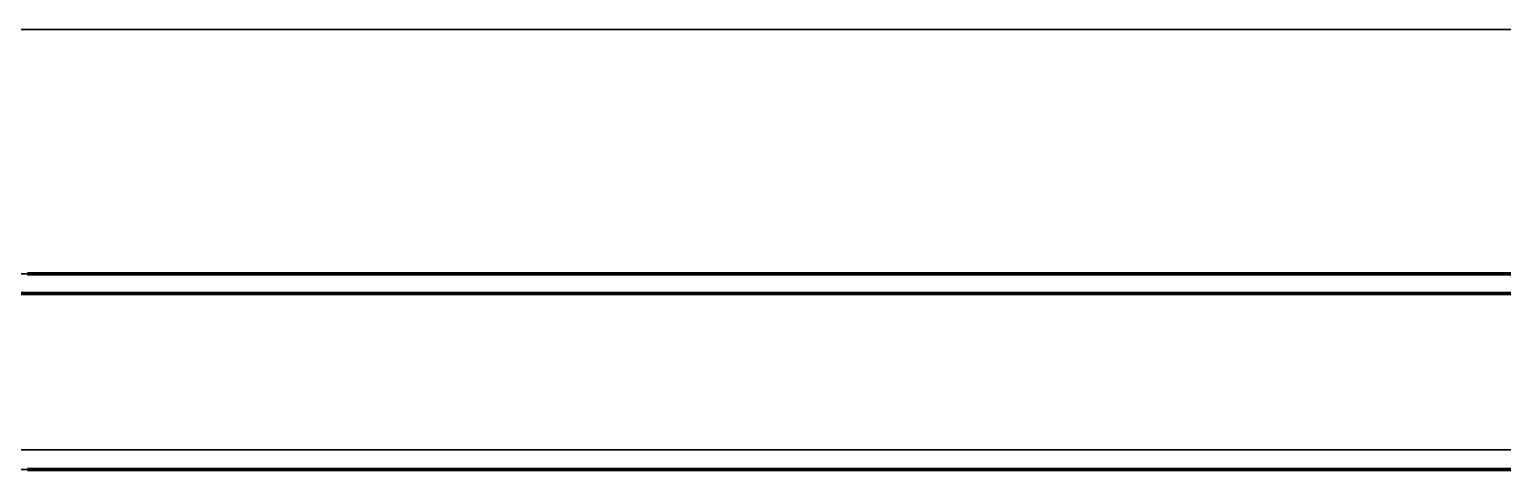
# Model space of a CAD drawing. Header units: millimetres. Extents: x 0 to 1554, y 0 to 420.
# Drawn here: x 127.88 to 142.2, y 149.65 to 153.93 of the extents above; entities that cross this region are included whole.
import ezdxf

# ---------------------------------------------------------------- set-up
doc = ezdxf.new("R2010")
doc.units = ezdxf.units.MM
doc.linetypes.add('IRAM-E-TRAZOS', pattern=[5, 4, -1])
doc.layers.add('01-VISIBLE', color=7, linetype='CONTINUOUS', lineweight=70)
doc.layers.add('02-OCULTA', color=4, linetype='IRAM-E-TRAZOS', lineweight=35)

msp = doc.modelspace()

# ---------------------------------------------------------------- linework, layer by layer
at = {"layer": '01-VISIBLE'}
for points in [[(127.865, 151.552), (128.06, 151.552), (128.255, 151.552), (128.45, 151.552), (128.645, 151.552), (128.84, 151.552), (129.035, 151.552), (129.23, 151.552), (129.425, 151.552), (129.62, 151.552), (129.815, 151.552), (130.01, 151.552), (130.205, 151.552), (130.4, 151.552), (130.595, 151.552), (130.79, 151.552), (130.985, 151.552), (131.18, 151.552), (131.375, 151.552), (131.57, 151.552), (131.765, 151.552), (131.96, 151.552), (132.155, 151.552), (132.35, 151.552), (132.545, 151.552), (132.74, 151.552), (132.935, 151.552), (133.13, 151.552), (133.325, 151.552), (133.52, 151.552), (133.715, 151.552), (133.91, 151.552), (134.105, 151.552), (134.3, 151.552), (134.495, 151.552), (134.69, 151.552), (134.885, 151.552), (135.08, 151.552), (135.275, 151.552), (135.47, 151.552), (135.665, 151.552), (135.86, 151.552), (136.055, 151.552), (136.25, 151.552), (136.445, 151.552), (136.64, 151.552), (136.835, 151.552), (137.03, 151.552), (137.225, 151.552), (137.42, 151.552), (137.615, 151.552), (137.81, 151.552), (138.005, 151.552), (138.2, 151.552), (138.395, 151.552), (138.59, 151.552), (138.785, 151.552), (138.98, 151.552), (139.175, 151.552), (139.37, 151.552), (139.565, 151.552), (139.76, 151.552), (139.955, 151.552), (140.15, 151.552), (140.345, 151.552), (140.54, 151.552), (140.735, 151.552), (140.93, 151.552), (141.125, 151.552), (141.32, 151.552), (141.515, 151.552), (141.71, 151.552), (141.905, 151.552), (142.1, 151.552), (142.295, 151.552)], [(142.369, 151.362), (142.177, 151.362), (141.984, 151.362), (141.791, 151.362), (141.599, 151.362), (141.406, 151.362), (141.213, 151.362), (141.021, 151.362), (140.828, 151.362), (140.636, 151.362), (140.443, 151.362), (140.25, 151.362), (140.058, 151.362), (139.865, 151.362), (139.672, 151.362), (139.48, 151.362), (139.287, 151.362), (139.095, 151.362), (138.902, 151.362), (138.709, 151.362), (138.517, 151.362), (138.324, 151.362), (138.131, 151.362), (137.939, 151.362), (137.746, 151.362), (137.553, 151.362), (137.361, 151.362), (137.168, 151.362), (136.976, 151.362), (136.783, 151.362), (136.59, 151.362), (136.398, 151.362), (136.205, 151.362), (136.012, 151.362), (135.82, 151.362), (135.627, 151.362), (135.435, 151.362), (135.242, 151.362), (135.049, 151.362), (134.857, 151.362), (134.664, 151.362), (134.471, 151.362), (134.279, 151.362), (134.086, 151.362), (133.894, 151.362), (133.701, 151.362), (133.508, 151.362), (133.316, 151.362), (133.123, 151.362), (132.93, 151.362), (132.738, 151.362), (132.545, 151.362), (132.353, 151.362), (132.16, 151.362), (131.967, 151.362), (131.775, 151.362), (131.582, 151.362), (131.389, 151.362), (131.197, 151.362), (131.004, 151.362), (130.812, 151.362), (130.619, 151.362), (130.426, 151.362), (130.234, 151.362), (130.041, 151.362), (129.849, 151.362), (129.656, 151.362), (129.463, 151.362), (129.271, 151.362), (129.078, 151.362), (128.885, 151.362), (128.693, 151.362), (128.5, 151.362), (128.308, 151.362), (128.115, 151.362), (127.922, 151.362), (127.73, 151.362)], [(127.865, 149.652), (128.06, 149.652), (128.255, 149.652), (128.45, 149.652), (128.645, 149.652), (128.84, 149.652), (129.035, 149.652), (129.23, 149.652), (129.425, 149.652), (129.62, 149.652), (129.815, 149.652), (130.01, 149.652), (130.205, 149.652), (130.4, 149.652), (130.595, 149.652), (130.79, 149.652), (130.985, 149.652), (131.18, 149.652), (131.375, 149.652), (131.57, 149.652), (131.765, 149.652), (131.96, 149.652), (132.155, 149.652), (132.35, 149.652), (132.545, 149.652), (132.74, 149.652), (132.935, 149.652), (133.13, 149.652), (133.325, 149.652), (133.52, 149.652), (133.715, 149.652), (133.91, 149.652), (134.105, 149.652), (134.3, 149.652), (134.495, 149.652), (134.69, 149.652), (134.885, 149.652), (135.08, 149.652), (135.275, 149.652), (135.47, 149.652), (135.665, 149.652), (135.86, 149.652), (136.055, 149.652), (136.25, 149.652), (136.445, 149.652), (136.64, 149.652), (136.835, 149.652), (137.03, 149.652), (137.225, 149.652), (137.42, 149.652), (137.615, 149.652), (137.81, 149.652), (138.005, 149.652), (138.2, 149.652), (138.395, 149.652), (138.59, 149.652), (138.785, 149.652), (138.98, 149.652), (139.175, 149.652), (139.37, 149.652), (139.565, 149.652), (139.76, 149.652), (139.955, 149.652), (140.15, 149.652), (140.345, 149.652), (140.54, 149.652), (140.735, 149.652), (140.93, 149.652), (141.125, 149.652), (141.32, 149.652), (141.515, 149.652), (141.71, 149.652), (141.905, 149.652), (142.1, 149.652), (142.295, 149.652)]]:
    msp.add_lwpolyline(points, dxfattribs=at)
at = {"layer": '02-OCULTA'}
for points in [[(142.243, 153.927), (142.053, 153.927), (141.863, 153.927), (141.673, 153.927), (141.482, 153.927), (141.292, 153.927), (141.102, 153.927), (140.912, 153.927), (140.721, 153.927), (140.531, 153.927), (140.341, 153.927), (140.151, 153.927), (139.96, 153.927), (139.77, 153.927), (139.58, 153.927), (139.39, 153.927), (139.2, 153.927), (139.009, 153.927), (138.819, 153.927), (138.629, 153.927), (138.438, 153.927), (138.248, 153.927), (138.058, 153.927), (137.868, 153.927), (137.678, 153.927), (137.487, 153.927), (137.297, 153.927), (137.107, 153.927), (136.916, 153.927), (136.726, 153.927), (136.536, 153.927), (136.346, 153.927), (136.155, 153.927), (135.965, 153.927), (135.775, 153.927), (135.585, 153.927), (135.394, 153.927), (135.204, 153.927), (135.014, 153.927), (134.824, 153.927), (134.633, 153.927), (134.443, 153.927), (134.253, 153.927), (134.063, 153.927), (133.873, 153.927), (133.682, 153.927), (133.492, 153.927), (133.302, 153.927), (133.111, 153.927), (132.921, 153.927), (132.731, 153.927), (132.541, 153.927), (132.35, 153.927), (132.16, 153.927), (131.97, 153.927), (131.78, 153.927), (131.589, 153.927), (131.399, 153.927), (131.209, 153.927), (131.019, 153.927), (130.828, 153.927), (130.638, 153.927), (130.448, 153.927), (130.258, 153.927), (130.067, 153.927), (129.877, 153.927), (129.687, 153.927), (129.497, 153.927), (129.306, 153.927), (129.116, 153.927), (128.926, 153.927), (128.736, 153.927), (128.545, 153.927), (128.355, 153.927), (128.165, 153.927), (127.975, 153.927), (127.784, 153.927)], [(127.784, 153.927), (127.975, 153.927), (128.165, 153.927), (128.355, 153.927), (128.545, 153.927), (128.736, 153.927), (128.926, 153.927), (129.116, 153.927), (129.306, 153.927), (129.497, 153.927), (129.687, 153.927), (129.877, 153.927), (130.067, 153.927), (130.258, 153.927), (130.448, 153.927), (130.638, 153.927), (130.828, 153.927), (131.019, 153.927), (131.209, 153.927), (131.399, 153.927), (131.589, 153.927), (131.78, 153.927), (131.97, 153.927), (132.16, 153.927), (132.35, 153.927), (132.541, 153.927), (132.731, 153.927), (132.921, 153.927), (133.111, 153.927), (133.302, 153.927), (133.492, 153.927), (133.682, 153.927), (133.873, 153.927), (134.063, 153.927), (134.253, 153.927), (134.443, 153.927), (134.633, 153.927), (134.824, 153.927), (135.014, 153.927), (135.204, 153.927), (135.394, 153.927), (135.585, 153.927), (135.775, 153.927), (135.965, 153.927), (136.155, 153.927), (136.346, 153.927), (136.536, 153.927), (136.726, 153.927), (136.916, 153.927), (137.107, 153.927), (137.297, 153.927), (137.487, 153.927), (137.678, 153.927), (137.868, 153.927), (138.058, 153.927), (138.248, 153.927), (138.438, 153.927), (138.629, 153.927), (138.819, 153.927), (139.009, 153.927), (139.2, 153.927), (139.39, 153.927), (139.58, 153.927), (139.77, 153.927), (139.96, 153.927), (140.151, 153.927), (140.341, 153.927), (140.531, 153.927), (140.721, 153.927), (140.912, 153.927), (141.102, 153.927), (141.292, 153.927), (141.482, 153.927), (141.673, 153.927), (141.863, 153.927), (142.053, 153.927), (142.243, 153.927)], [(142.349, 153.927), (142.163, 153.927), (141.978, 153.927), (141.792, 153.927), (141.607, 153.927), (141.421, 153.927), (141.236, 153.927), (141.05, 153.927), (140.865, 153.927), (140.679, 153.927), (140.494, 153.927), (140.308, 153.927), (140.123, 153.927), (139.938, 153.927), (139.752, 153.927), (139.566, 153.927), (139.381, 153.927), (139.195, 153.927), (139.01, 153.927), (138.824, 153.927), (138.639, 153.927), (138.453, 153.927), (138.268, 153.927), (138.082, 153.927), (137.897, 153.927), (137.712, 153.927), (137.526, 153.927), (137.34, 153.927), (137.155, 153.927), (136.969, 153.927), (136.784, 153.927), (136.599, 153.927), (136.413, 153.927), (136.227, 153.927), (136.042, 153.927), (135.856, 153.927), (135.671, 153.927), (135.486, 153.927), (135.3, 153.927), (135.114, 153.927), (134.929, 153.927), (134.743, 153.927), (134.558, 153.927), (134.373, 153.927), (134.187, 153.927), (134.001, 153.927), (133.816, 153.927), (133.63, 153.927), (133.445, 153.927), (133.259, 153.927), (133.074, 153.927), (132.888, 153.927), (132.703, 153.927), (132.517, 153.927), (132.332, 153.927), (132.147, 153.927), (131.961, 153.927), (131.775, 153.927), (131.59, 153.927), (131.404, 153.927), (131.219, 153.927), (131.033, 153.927), (130.848, 153.927), (130.662, 153.927), (130.477, 153.927), (130.292, 153.927), (130.106, 153.927), (129.921, 153.927), (129.735, 153.927), (129.549, 153.927), (129.364, 153.927), (129.178, 153.927), (128.993, 153.927), (128.808, 153.927), (128.622, 153.927), (128.436, 153.927), (128.251, 153.927), (128.065, 153.927), (127.88, 153.927)], [(127.88, 153.927), (128.065, 153.927), (128.251, 153.927), (128.436, 153.927), (128.622, 153.927), (128.808, 153.927), (128.993, 153.927), (129.178, 153.927), (129.364, 153.927), (129.549, 153.927), (129.735, 153.927), (129.921, 153.927), (130.106, 153.927), (130.292, 153.927), (130.477, 153.927), (130.662, 153.927), (130.848, 153.927), (131.033, 153.927), (131.219, 153.927), (131.404, 153.927), (131.59, 153.927), (131.775, 153.927), (131.961, 153.927), (132.147, 153.927), (132.332, 153.927), (132.517, 153.927), (132.703, 153.927), (132.888, 153.927), (133.074, 153.927), (133.259, 153.927), (133.445, 153.927), (133.63, 153.927), (133.816, 153.927), (134.001, 153.927), (134.187, 153.927), (134.373, 153.927), (134.558, 153.927), (134.743, 153.927), (134.929, 153.927), (135.114, 153.927), (135.3, 153.927), (135.486, 153.927), (135.671, 153.927), (135.856, 153.927), (136.042, 153.927), (136.227, 153.927), (136.413, 153.927), (136.599, 153.927), (136.784, 153.927), (136.969, 153.927), (137.155, 153.927), (137.34, 153.927), (137.526, 153.927), (137.712, 153.927), (137.897, 153.927), (138.082, 153.927), (138.268, 153.927), (138.453, 153.927), (138.639, 153.927), (138.824, 153.927), (139.01, 153.927), (139.195, 153.927), (139.381, 153.927), (139.566, 153.927), (139.752, 153.927), (139.938, 153.927), (140.123, 153.927), (140.308, 153.927), (140.494, 153.927), (140.679, 153.927), (140.865, 153.927), (141.05, 153.927), (141.236, 153.927), (141.421, 153.927), (141.607, 153.927), (141.792, 153.927), (141.978, 153.927), (142.163, 153.927), (142.349, 153.927)], [(142.243, 151.552), (142.053, 151.552), (141.863, 151.552), (141.673, 151.552), (141.482, 151.552), (141.292, 151.552), (141.102, 151.552), (140.912, 151.552), (140.721, 151.552), (140.531, 151.552), (140.341, 151.552), (140.151, 151.552), (139.96, 151.552), (139.77, 151.552), (139.58, 151.552), (139.39, 151.552), (139.2, 151.552), (139.009, 151.552), (138.819, 151.552), (138.629, 151.552), (138.438, 151.552), (138.248, 151.552), (138.058, 151.552), (137.868, 151.552), (137.678, 151.552), (137.487, 151.552), (137.297, 151.552), (137.107, 151.552), (136.916, 151.552), (136.726, 151.552), (136.536, 151.552), (136.346, 151.552), (136.155, 151.552), (135.965, 151.552), (135.775, 151.552), (135.585, 151.552), (135.394, 151.552), (135.204, 151.552), (135.014, 151.552), (134.824, 151.552), (134.633, 151.552), (134.443, 151.552), (134.253, 151.552), (134.063, 151.552), (133.873, 151.552), (133.682, 151.552), (133.492, 151.552), (133.302, 151.552), (133.111, 151.552), (132.921, 151.552), (132.731, 151.552), (132.541, 151.552), (132.35, 151.552), (132.16, 151.552), (131.97, 151.552), (131.78, 151.552), (131.589, 151.552), (131.399, 151.552), (131.209, 151.552), (131.019, 151.552), (130.828, 151.552), (130.638, 151.552), (130.448, 151.552), (130.258, 151.552), (130.067, 151.552), (129.877, 151.552), (129.687, 151.552), (129.497, 151.552), (129.306, 151.552), (129.116, 151.552), (128.926, 151.552), (128.736, 151.552), (128.545, 151.552), (128.355, 151.552), (128.165, 151.552), (127.975, 151.552), (127.784, 151.552)], [(127.784, 151.552), (127.975, 151.552), (128.165, 151.552), (128.355, 151.552), (128.545, 151.552), (128.736, 151.552), (128.926, 151.552), (129.116, 151.552), (129.306, 151.552), (129.497, 151.552), (129.687, 151.552), (129.877, 151.552), (130.067, 151.552), (130.258, 151.552), (130.448, 151.552), (130.638, 151.552), (130.828, 151.552), (131.019, 151.552), (131.209, 151.552), (131.399, 151.552), (131.589, 151.552), (131.78, 151.552), (131.97, 151.552), (132.16, 151.552), (132.35, 151.552), (132.541, 151.552), (132.731, 151.552), (132.921, 151.552), (133.111, 151.552), (133.302, 151.552), (133.492, 151.552), (133.682, 151.552), (133.873, 151.552), (134.063, 151.552), (134.253, 151.552), (134.443, 151.552), (134.633, 151.552), (134.824, 151.552), (135.014, 151.552), (135.204, 151.552), (135.394, 151.552), (135.585, 151.552), (135.775, 151.552), (135.965, 151.552), (136.155, 151.552), (136.346, 151.552), (136.536, 151.552), (136.726, 151.552), (136.916, 151.552), (137.107, 151.552), (137.297, 151.552), (137.487, 151.552), (137.678, 151.552), (137.868, 151.552), (138.058, 151.552), (138.248, 151.552), (138.438, 151.552), (138.629, 151.552), (138.819, 151.552), (139.009, 151.552), (139.2, 151.552), (139.39, 151.552), (139.58, 151.552), (139.77, 151.552), (139.96, 151.552), (140.151, 151.552), (140.341, 151.552), (140.531, 151.552), (140.721, 151.552), (140.912, 151.552), (141.102, 151.552), (141.292, 151.552), (141.482, 151.552), (141.673, 151.552), (141.863, 151.552), (142.053, 151.552), (142.243, 151.552)], [(142.243, 151.552), (142.053, 151.552), (141.863, 151.552), (141.673, 151.552), (141.482, 151.552), (141.292, 151.552), (141.102, 151.552), (140.912, 151.552), (140.721, 151.552), (140.531, 151.552), (140.341, 151.552), (140.151, 151.552), (139.96, 151.552), (139.77, 151.552), (139.58, 151.552), (139.39, 151.552), (139.2, 151.552), (139.009, 151.552), (138.819, 151.552), (138.629, 151.552), (138.438, 151.552), (138.248, 151.552), (138.058, 151.552), (137.868, 151.552), (137.678, 151.552), (137.487, 151.552), (137.297, 151.552), (137.107, 151.552), (136.916, 151.552), (136.726, 151.552), (136.536, 151.552), (136.346, 151.552), (136.155, 151.552), (135.965, 151.552), (135.775, 151.552), (135.585, 151.552), (135.394, 151.552), (135.204, 151.552), (135.014, 151.552), (134.824, 151.552), (134.633, 151.552), (134.443, 151.552), (134.253, 151.552), (134.063, 151.552), (133.873, 151.552), (133.682, 151.552), (133.492, 151.552), (133.302, 151.552), (133.111, 151.552), (132.921, 151.552), (132.731, 151.552), (132.541, 151.552), (132.35, 151.552), (132.16, 151.552), (131.97, 151.552), (131.78, 151.552), (131.589, 151.552), (131.399, 151.552), (131.209, 151.552), (131.019, 151.552), (130.828, 151.552), (130.638, 151.552), (130.448, 151.552), (130.258, 151.552), (130.067, 151.552), (129.877, 151.552), (129.687, 151.552), (129.497, 151.552), (129.306, 151.552), (129.116, 151.552), (128.926, 151.552), (128.736, 151.552), (128.545, 151.552), (128.355, 151.552), (128.165, 151.552), (127.975, 151.552), (127.784, 151.552)], [(127.784, 151.552), (127.975, 151.552), (128.165, 151.552), (128.355, 151.552), (128.545, 151.552), (128.736, 151.552), (128.926, 151.552), (129.116, 151.552), (129.306, 151.552), (129.497, 151.552), (129.687, 151.552), (129.877, 151.552), (130.067, 151.552), (130.258, 151.552), (130.448, 151.552), (130.638, 151.552), (130.828, 151.552), (131.019, 151.552), (131.209, 151.552), (131.399, 151.552), (131.589, 151.552), (131.78, 151.552), (131.97, 151.552), (132.16, 151.552), (132.35, 151.552), (132.541, 151.552), (132.731, 151.552), (132.921, 151.552), (133.111, 151.552), (133.302, 151.552), (133.492, 151.552), (133.682, 151.552), (133.873, 151.552), (134.063, 151.552), (134.253, 151.552), (134.443, 151.552), (134.633, 151.552), (134.824, 151.552), (135.014, 151.552), (135.204, 151.552), (135.394, 151.552), (135.585, 151.552), (135.775, 151.552), (135.965, 151.552), (136.155, 151.552), (136.346, 151.552), (136.536, 151.552), (136.726, 151.552), (136.916, 151.552), (137.107, 151.552), (137.297, 151.552), (137.487, 151.552), (137.678, 151.552), (137.868, 151.552), (138.058, 151.552), (138.248, 151.552), (138.438, 151.552), (138.629, 151.552), (138.819, 151.552), (139.009, 151.552), (139.2, 151.552), (139.39, 151.552), (139.58, 151.552), (139.77, 151.552), (139.96, 151.552), (140.151, 151.552), (140.341, 151.552), (140.531, 151.552), (140.721, 151.552), (140.912, 151.552), (141.102, 151.552), (141.292, 151.552), (141.482, 151.552), (141.673, 151.552), (141.863, 151.552), (142.053, 151.552), (142.243, 151.552)], [(142.295, 151.552), (142.1, 151.552), (141.905, 151.552), (141.71, 151.552), (141.515, 151.552), (141.32, 151.552), (141.125, 151.552), (140.93, 151.552), (140.735, 151.552), (140.54, 151.552), (140.345, 151.552), (140.15, 151.552), (139.955, 151.552), (139.76, 151.552), (139.565, 151.552), (139.37, 151.552), (139.175, 151.552), (138.98, 151.552), (138.785, 151.552), (138.59, 151.552), (138.395, 151.552), (138.2, 151.552), (138.005, 151.552), (137.81, 151.552), (137.615, 151.552), (137.42, 151.552), (137.225, 151.552), (137.03, 151.552), (136.835, 151.552), (136.64, 151.552), (136.445, 151.552), (136.25, 151.552), (136.055, 151.552), (135.86, 151.552), (135.665, 151.552), (135.47, 151.552), (135.275, 151.552), (135.08, 151.552), (134.885, 151.552), (134.69, 151.552), (134.495, 151.552), (134.3, 151.552), (134.105, 151.552), (133.91, 151.552), (133.715, 151.552), (133.52, 151.552), (133.325, 151.552), (133.13, 151.552), (132.935, 151.552), (132.74, 151.552), (132.545, 151.552), (132.35, 151.552), (132.155, 151.552), (131.96, 151.552), (131.765, 151.552), (131.57, 151.552), (131.375, 151.552), (131.18, 151.552), (130.985, 151.552), (130.79, 151.552), (130.595, 151.552), (130.4, 151.552), (130.205, 151.552), (130.01, 151.552), (129.815, 151.552), (129.62, 151.552), (129.425, 151.552), (129.23, 151.552), (129.035, 151.552), (128.84, 151.552), (128.645, 151.552), (128.45, 151.552), (128.255, 151.552), (128.06, 151.552), (127.865, 151.552)], [(142.349, 151.552), (142.163, 151.552), (141.978, 151.552), (141.792, 151.552), (141.607, 151.552), (141.421, 151.552), (141.236, 151.552), (141.05, 151.552), (140.865, 151.552), (140.679, 151.552), (140.494, 151.552), (140.308, 151.552), (140.123, 151.552), (139.938, 151.552), (139.752, 151.552), (139.566, 151.552), (139.381, 151.552), (139.195, 151.552), (139.01, 151.552), (138.824, 151.552), (138.639, 151.552), (138.453, 151.552), (138.268, 151.552), (138.082, 151.552), (137.897, 151.552), (137.712, 151.552), (137.526, 151.552), (137.34, 151.552), (137.155, 151.552), (136.969, 151.552), (136.784, 151.552), (136.599, 151.552), (136.413, 151.552), (136.227, 151.552), (136.042, 151.552), (135.856, 151.552), (135.671, 151.552), (135.486, 151.552), (135.3, 151.552), (135.114, 151.552), (134.929, 151.552), (134.743, 151.552), (134.558, 151.552), (134.373, 151.552), (134.187, 151.552), (134.001, 151.552), (133.816, 151.552), (133.63, 151.552), (133.445, 151.552), (133.259, 151.552), (133.074, 151.552), (132.888, 151.552), (132.703, 151.552), (132.517, 151.552), (132.332, 151.552), (132.147, 151.552), (131.961, 151.552), (131.775, 151.552), (131.59, 151.552), (131.404, 151.552), (131.219, 151.552), (131.033, 151.552), (130.848, 151.552), (130.662, 151.552), (130.477, 151.552), (130.292, 151.552), (130.106, 151.552), (129.921, 151.552), (129.735, 151.552), (129.549, 151.552), (129.364, 151.552), (129.178, 151.552), (128.993, 151.552), (128.808, 151.552), (128.622, 151.552), (128.436, 151.552), (128.251, 151.552), (128.065, 151.552), (127.88, 151.552)], [(127.88, 151.552), (128.065, 151.552), (128.251, 151.552), (128.436, 151.552), (128.622, 151.552), (128.808, 151.552), (128.993, 151.552), (129.178, 151.552), (129.364, 151.552), (129.549, 151.552), (129.735, 151.552), (129.921, 151.552), (130.106, 151.552), (130.292, 151.552), (130.477, 151.552), (130.662, 151.552), (130.848, 151.552), (131.033, 151.552), (131.219, 151.552), (131.404, 151.552), (131.59, 151.552), (131.775, 151.552), (131.961, 151.552), (132.147, 151.552), (132.332, 151.552), (132.517, 151.552), (132.703, 151.552), (132.888, 151.552), (133.074, 151.552), (133.259, 151.552), (133.445, 151.552), (133.63, 151.552), (133.816, 151.552), (134.001, 151.552), (134.187, 151.552), (134.373, 151.552), (134.558, 151.552), (134.743, 151.552), (134.929, 151.552), (135.114, 151.552), (135.3, 151.552), (135.486, 151.552), (135.671, 151.552), (135.856, 151.552), (136.042, 151.552), (136.227, 151.552), (136.413, 151.552), (136.599, 151.552), (136.784, 151.552), (136.969, 151.552), (137.155, 151.552), (137.34, 151.552), (137.526, 151.552), (137.712, 151.552), (137.897, 151.552), (138.082, 151.552), (138.268, 151.552), (138.453, 151.552), (138.639, 151.552), (138.824, 151.552), (139.01, 151.552), (139.195, 151.552), (139.381, 151.552), (139.566, 151.552), (139.752, 151.552), (139.938, 151.552), (140.123, 151.552), (140.308, 151.552), (140.494, 151.552), (140.679, 151.552), (140.865, 151.552), (141.05, 151.552), (141.236, 151.552), (141.421, 151.552), (141.607, 151.552), (141.792, 151.552), (141.978, 151.552), (142.163, 151.552), (142.349, 151.552)], [(142.307, 151.362), (142.116, 151.362), (141.926, 151.362), (141.735, 151.362), (141.544, 151.362), (141.354, 151.362), (141.163, 151.362), (140.972, 151.362), (140.781, 151.362), (140.591, 151.362), (140.4, 151.362), (140.209, 151.362), (140.018, 151.362), (139.828, 151.362), (139.637, 151.362), (139.446, 151.362), (139.256, 151.362), (139.065, 151.362), (138.874, 151.362), (138.683, 151.362), (138.493, 151.362), (138.302, 151.362), (138.111, 151.362), (137.92, 151.362), (137.73, 151.362), (137.539, 151.362), (137.348, 151.362), (137.158, 151.362), (136.967, 151.362), (136.776, 151.362), (136.585, 151.362), (136.395, 151.362), (136.204, 151.362), (136.013, 151.362), (135.822, 151.362), (135.632, 151.362), (135.441, 151.362), (135.25, 151.362), (135.06, 151.362), (134.869, 151.362), (134.678, 151.362), (134.487, 151.362), (134.297, 151.362), (134.106, 151.362), (133.915, 151.362), (133.725, 151.362), (133.534, 151.362), (133.343, 151.362), (133.152, 151.362), (132.962, 151.362), (132.771, 151.362), (132.58, 151.362), (132.389, 151.362), (132.199, 151.362), (132.008, 151.362), (131.817, 151.362), (131.627, 151.362), (131.436, 151.362), (131.245, 151.362), (131.054, 151.362), (130.864, 151.362), (130.673, 151.362), (130.482, 151.362), (130.291, 151.362), (130.101, 151.362), (129.91, 151.362), (129.719, 151.362), (129.529, 151.362), (129.338, 151.362), (129.147, 151.362), (128.956, 151.362), (128.766, 151.362), (128.575, 151.362), (128.384, 151.362), (128.194, 151.362), (128.003, 151.362), (127.812, 151.362)], [(127.73, 149.842), (127.922, 149.842), (128.115, 149.842), (128.308, 149.842), (128.5, 149.842), (128.693, 149.842), (128.885, 149.842), (129.078, 149.842), (129.271, 149.842), (129.463, 149.842), (129.656, 149.842), (129.849, 149.842), (130.041, 149.842), (130.234, 149.842), (130.426, 149.842), (130.619, 149.842), (130.812, 149.842), (131.004, 149.842), (131.197, 149.842), (131.389, 149.842), (131.582, 149.842), (131.775, 149.842), (131.967, 149.842), (132.16, 149.842), (132.353, 149.842), (132.545, 149.842), (132.738, 149.842), (132.93, 149.842), (133.123, 149.842), (133.316, 149.842), (133.508, 149.842), (133.701, 149.842), (133.894, 149.842), (134.086, 149.842), (134.279, 149.842), (134.471, 149.842), (134.664, 149.842), (134.857, 149.842), (135.049, 149.842), (135.242, 149.842), (135.435, 149.842), (135.627, 149.842), (135.82, 149.842), (136.012, 149.842), (136.205, 149.842), (136.398, 149.842), (136.59, 149.842), (136.783, 149.842), (136.976, 149.842), (137.168, 149.842), (137.361, 149.842), (137.553, 149.842), (137.746, 149.842), (137.939, 149.842), (138.131, 149.842), (138.324, 149.842), (138.517, 149.842), (138.709, 149.842), (138.902, 149.842), (139.095, 149.842), (139.287, 149.842), (139.48, 149.842), (139.672, 149.842), (139.865, 149.842), (140.058, 149.842), (140.25, 149.842), (140.443, 149.842), (140.636, 149.842), (140.828, 149.842), (141.021, 149.842), (141.213, 149.842), (141.406, 149.842), (141.599, 149.842), (141.791, 149.842), (141.984, 149.842), (142.177, 149.842), (142.369, 149.842)], [(127.73, 149.842), (127.922, 149.842), (128.115, 149.842), (128.308, 149.842), (128.5, 149.842), (128.693, 149.842), (128.885, 149.842), (129.078, 149.842), (129.271, 149.842), (129.463, 149.842), (129.656, 149.842), (129.849, 149.842), (130.041, 149.842), (130.234, 149.842), (130.426, 149.842), (130.619, 149.842), (130.812, 149.842), (131.004, 149.842), (131.197, 149.842), (131.389, 149.842), (131.582, 149.842), (131.775, 149.842), (131.967, 149.842), (132.16, 149.842), (132.353, 149.842), (132.545, 149.842), (132.738, 149.842), (132.93, 149.842), (133.123, 149.842), (133.316, 149.842), (133.508, 149.842), (133.701, 149.842), (133.894, 149.842), (134.086, 149.842), (134.279, 149.842), (134.471, 149.842), (134.664, 149.842), (134.857, 149.842), (135.049, 149.842), (135.242, 149.842), (135.435, 149.842), (135.627, 149.842), (135.82, 149.842), (136.012, 149.842), (136.205, 149.842), (136.398, 149.842), (136.59, 149.842), (136.783, 149.842), (136.976, 149.842), (137.168, 149.842), (137.361, 149.842), (137.553, 149.842), (137.746, 149.842), (137.939, 149.842), (138.131, 149.842), (138.324, 149.842), (138.517, 149.842), (138.709, 149.842), (138.902, 149.842), (139.095, 149.842), (139.287, 149.842), (139.48, 149.842), (139.672, 149.842), (139.865, 149.842), (140.058, 149.842), (140.25, 149.842), (140.443, 149.842), (140.636, 149.842), (140.828, 149.842), (141.021, 149.842), (141.213, 149.842), (141.406, 149.842), (141.599, 149.842), (141.791, 149.842), (141.984, 149.842), (142.177, 149.842), (142.369, 149.842)], [(142.243, 149.652), (142.053, 149.652), (141.863, 149.652), (141.673, 149.652), (141.482, 149.652), (141.292, 149.652), (141.102, 149.652), (140.912, 149.652), (140.721, 149.652), (140.531, 149.652), (140.341, 149.652), (140.151, 149.652), (139.96, 149.652), (139.77, 149.652), (139.58, 149.652), (139.39, 149.652), (139.2, 149.652), (139.009, 149.652), (138.819, 149.652), (138.629, 149.652), (138.438, 149.652), (138.248, 149.652), (138.058, 149.652), (137.868, 149.652), (137.678, 149.652), (137.487, 149.652), (137.297, 149.652), (137.107, 149.652), (136.916, 149.652), (136.726, 149.652), (136.536, 149.652), (136.346, 149.652), (136.155, 149.652), (135.965, 149.652), (135.775, 149.652), (135.585, 149.652), (135.394, 149.652), (135.204, 149.652), (135.014, 149.652), (134.824, 149.652), (134.633, 149.652), (134.443, 149.652), (134.253, 149.652), (134.063, 149.652), (133.873, 149.652), (133.682, 149.652), (133.492, 149.652), (133.302, 149.652), (133.111, 149.652), (132.921, 149.652), (132.731, 149.652), (132.541, 149.652), (132.35, 149.652), (132.16, 149.652), (131.97, 149.652), (131.78, 149.652), (131.589, 149.652), (131.399, 149.652), (131.209, 149.652), (131.019, 149.652), (130.828, 149.652), (130.638, 149.652), (130.448, 149.652), (130.258, 149.652), (130.067, 149.652), (129.877, 149.652), (129.687, 149.652), (129.497, 149.652), (129.306, 149.652), (129.116, 149.652), (128.926, 149.652), (128.736, 149.652), (128.545, 149.652), (128.355, 149.652), (128.165, 149.652), (127.975, 149.652), (127.784, 149.652)], [(127.784, 149.652), (127.975, 149.652), (128.165, 149.652), (128.355, 149.652), (128.545, 149.652), (128.736, 149.652), (128.926, 149.652), (129.116, 149.652), (129.306, 149.652), (129.497, 149.652), (129.687, 149.652), (129.877, 149.652), (130.067, 149.652), (130.258, 149.652), (130.448, 149.652), (130.638, 149.652), (130.828, 149.652), (131.019, 149.652), (131.209, 149.652), (131.399, 149.652), (131.589, 149.652), (131.78, 149.652), (131.97, 149.652), (132.16, 149.652), (132.35, 149.652), (132.541, 149.652), (132.731, 149.652), (132.921, 149.652), (133.111, 149.652), (133.302, 149.652), (133.492, 149.652), (133.682, 149.652), (133.873, 149.652), (134.063, 149.652), (134.253, 149.652), (134.443, 149.652), (134.633, 149.652), (134.824, 149.652), (135.014, 149.652), (135.204, 149.652), (135.394, 149.652), (135.585, 149.652), (135.775, 149.652), (135.965, 149.652), (136.155, 149.652), (136.346, 149.652), (136.536, 149.652), (136.726, 149.652), (136.916, 149.652), (137.107, 149.652), (137.297, 149.652), (137.487, 149.652), (137.678, 149.652), (137.868, 149.652), (138.058, 149.652), (138.248, 149.652), (138.438, 149.652), (138.629, 149.652), (138.819, 149.652), (139.009, 149.652), (139.2, 149.652), (139.39, 149.652), (139.58, 149.652), (139.77, 149.652), (139.96, 149.652), (140.151, 149.652), (140.341, 149.652), (140.531, 149.652), (140.721, 149.652), (140.912, 149.652), (141.102, 149.652), (141.292, 149.652), (141.482, 149.652), (141.673, 149.652), (141.863, 149.652), (142.053, 149.652), (142.243, 149.652)], [(142.295, 149.652), (142.1, 149.652), (141.905, 149.652), (141.71, 149.652), (141.515, 149.652), (141.32, 149.652), (141.125, 149.652), (140.93, 149.652), (140.735, 149.652), (140.54, 149.652), (140.345, 149.652), (140.15, 149.652), (139.955, 149.652), (139.76, 149.652), (139.565, 149.652), (139.37, 149.652), (139.175, 149.652), (138.98, 149.652), (138.785, 149.652), (138.59, 149.652), (138.395, 149.652), (138.2, 149.652), (138.005, 149.652), (137.81, 149.652), (137.615, 149.652), (137.42, 149.652), (137.225, 149.652), (137.03, 149.652), (136.835, 149.652), (136.64, 149.652), (136.445, 149.652), (136.25, 149.652), (136.055, 149.652), (135.86, 149.652), (135.665, 149.652), (135.47, 149.652), (135.275, 149.652), (135.08, 149.652), (134.885, 149.652), (134.69, 149.652), (134.495, 149.652), (134.3, 149.652), (134.105, 149.652), (133.91, 149.652), (133.715, 149.652), (133.52, 149.652), (133.325, 149.652), (133.13, 149.652), (132.935, 149.652), (132.74, 149.652), (132.545, 149.652), (132.35, 149.652), (132.155, 149.652), (131.96, 149.652), (131.765, 149.652), (131.57, 149.652), (131.375, 149.652), (131.18, 149.652), (130.985, 149.652), (130.79, 149.652), (130.595, 149.652), (130.4, 149.652), (130.205, 149.652), (130.01, 149.652), (129.815, 149.652), (129.62, 149.652), (129.425, 149.652), (129.23, 149.652), (129.035, 149.652), (128.84, 149.652), (128.645, 149.652), (128.45, 149.652), (128.255, 149.652), (128.06, 149.652), (127.865, 149.652)]]:
    msp.add_lwpolyline(points, dxfattribs=at)

doc.saveas('drawing.dxf')
